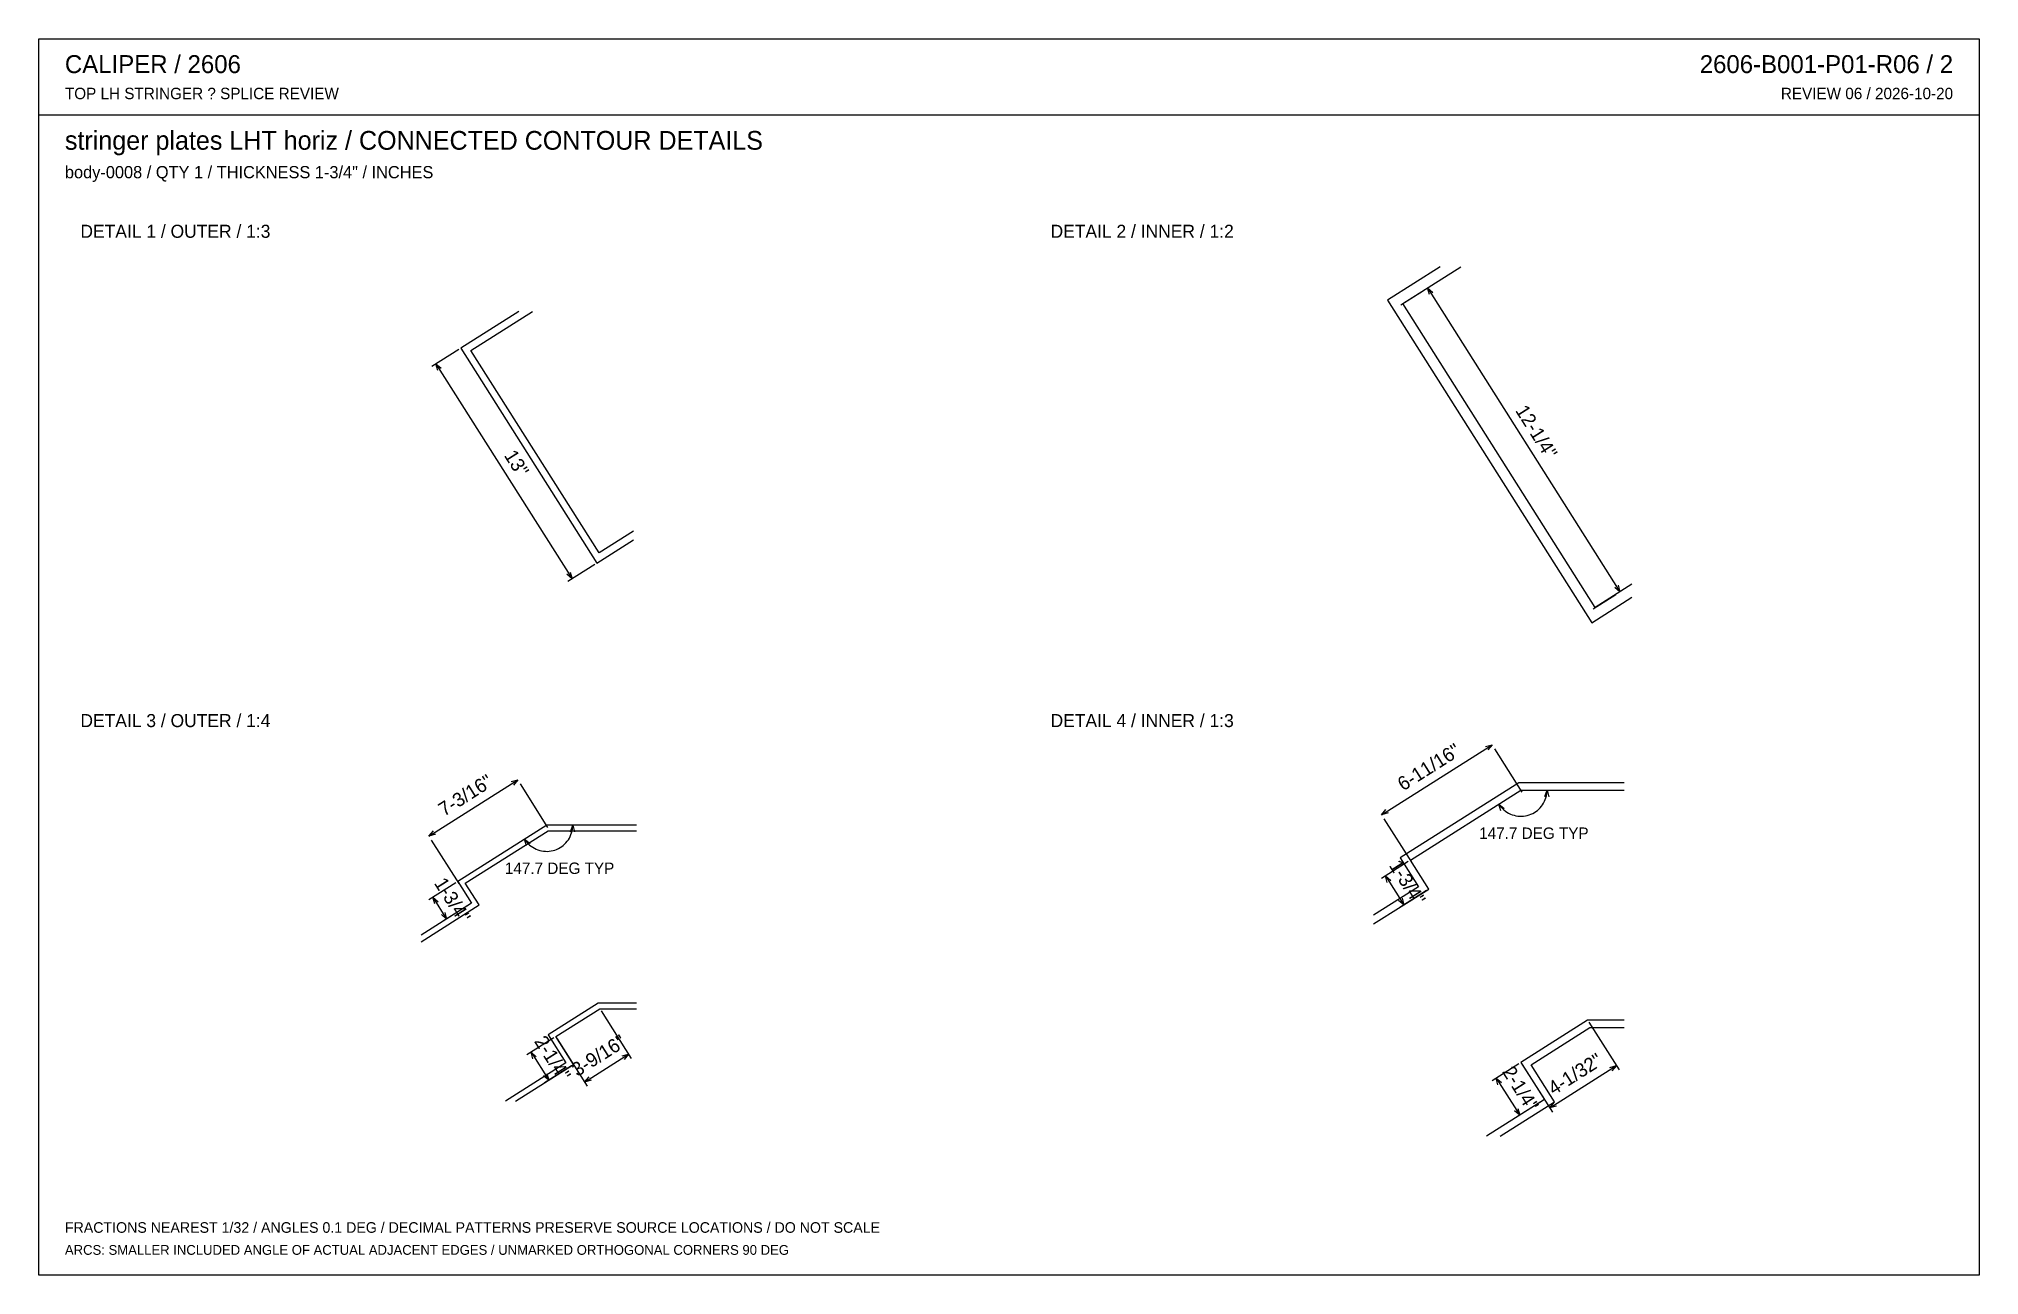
# Model space of a CAD drawing. Header units: inches. Extents: x 0.5 to 33.5, y 0.5 to 21.5.
import ezdxf
from ezdxf.enums import TextEntityAlignment as Align

# ---------------------------------------------------------------- set-up
doc = ezdxf.new("R2010")
doc.units = ezdxf.units.IN
doc.header["$MEASUREMENT"] = 0

msp = doc.modelspace()

# ---------------------------------------------------------------- linework, layer by layer
at = {"layer": 'ANNOTATION'}
for p, q in [((23.674, 16.996), (24.061, 17.241)), ((24.131, 17.285), (27.408, 12.111)), ((24.161, 17.173), (24.131, 17.285)), ((24.131, 17.285), (24.22, 17.21)), ((7.625, 16.239), (7.167, 15.949)), ((7.238, 15.994), (9.556, 12.333)), ((7.268, 15.881), (7.238, 15.994)), ((7.238, 15.994), (7.327, 15.918)), ((9.943, 12.578), (9.486, 12.288)), ((9.556, 12.333), (9.467, 12.408)), ((9.526, 12.445), (9.556, 12.333)), ((26.95, 11.821), (27.338, 12.066)), ((27.408, 12.111), (27.319, 12.186)), ((27.378, 12.223), (27.408, 12.111)), ((23.347, 8.313), (25.231, 9.506)), ((25.118, 9.476), (25.231, 9.506)), ((25.231, 9.506), (25.155, 9.418)), ((25.743, 8.697), (25.275, 9.436)), ((7.118, 7.95), (8.633, 8.909)), ((8.521, 8.879), (8.633, 8.909)), ((8.633, 8.909), (8.558, 8.82)), ((9.146, 8.099), (8.678, 8.839)), ((26.127, 8.622), (26.166, 8.732)), ((26.136, 8.572), (26.146, 8.603)), ((26.146, 8.603), (26.155, 8.634)), ((26.155, 8.634), (26.161, 8.667)), ((26.161, 8.667), (26.164, 8.699)), ((26.164, 8.699), (26.166, 8.732)), ((26.166, 8.732), (26.196, 8.62)), ((23.347, 8.313), (23.422, 8.402)), ((23.459, 8.344), (23.347, 8.313)), ((25.346, 8.494), (25.364, 8.467)), ((25.38, 8.383), (25.346, 8.494)), ((25.346, 8.494), (25.437, 8.422)), ((25.364, 8.467), (25.385, 8.442)), ((25.385, 8.442), (25.407, 8.418)), ((25.407, 8.418), (25.431, 8.395)), ((25.431, 8.395), (25.456, 8.375)), ((25.456, 8.375), (25.483, 8.356)), ((25.483, 8.356), (25.512, 8.34)), ((25.512, 8.34), (25.541, 8.326)), ((25.541, 8.326), (25.571, 8.313)), ((25.571, 8.313), (25.603, 8.304)), ((25.603, 8.304), (25.634, 8.296)), ((25.634, 8.296), (25.667, 8.291)), ((25.667, 8.291), (25.699, 8.288)), ((25.699, 8.288), (25.732, 8.288)), ((25.732, 8.288), (25.765, 8.29)), ((25.765, 8.29), (25.797, 8.294)), ((25.797, 8.294), (25.829, 8.301)), ((25.829, 8.301), (25.861, 8.31)), ((25.861, 8.31), (25.891, 8.321)), ((25.891, 8.321), (25.921, 8.335)), ((25.921, 8.335), (25.95, 8.351)), ((25.95, 8.351), (25.977, 8.368)), ((25.977, 8.368), (26.003, 8.388)), ((26.003, 8.388), (26.028, 8.41)), ((26.028, 8.41), (26.05, 8.433)), ((26.05, 8.433), (26.072, 8.458)), ((26.072, 8.458), (26.091, 8.485)), ((26.091, 8.485), (26.108, 8.513)), ((26.108, 8.513), (26.123, 8.542)), ((26.123, 8.542), (26.136, 8.572)), ((7.118, 7.95), (7.194, 8.038)), ((7.231, 7.98), (7.118, 7.95)), ((9.511, 7.916), (9.526, 7.945)), ((9.526, 7.945), (9.538, 7.975)), ((9.529, 8.025), (9.568, 8.135)), ((9.538, 7.975), (9.549, 8.006)), ((9.549, 8.006), (9.557, 8.037)), ((9.557, 8.037), (9.563, 8.069)), ((9.563, 8.069), (9.567, 8.102)), ((9.567, 8.102), (9.568, 8.135)), ((9.568, 8.135), (9.599, 8.022)), ((23.86, 7.504), (23.392, 8.243)), ((7.631, 7.14), (7.163, 7.879)), ((8.748, 7.897), (8.767, 7.87)), ((8.783, 7.786), (8.748, 7.897)), ((8.748, 7.897), (8.84, 7.825)), ((8.767, 7.87), (8.787, 7.844)), ((8.787, 7.844), (8.81, 7.82)), ((8.81, 7.82), (8.834, 7.798)), ((8.834, 7.798), (8.859, 7.778)), ((8.859, 7.778), (8.886, 7.759)), ((8.886, 7.759), (8.914, 7.743)), ((8.914, 7.743), (8.944, 7.728)), ((8.944, 7.728), (8.974, 7.716)), ((8.974, 7.716), (9.005, 7.706)), ((9.005, 7.706), (9.037, 7.699)), ((9.037, 7.699), (9.069, 7.693)), ((9.069, 7.693), (9.102, 7.691)), ((9.102, 7.691), (9.135, 7.69)), ((9.135, 7.69), (9.167, 7.692)), ((9.167, 7.692), (9.2, 7.697)), ((9.2, 7.697), (9.232, 7.703)), ((9.232, 7.703), (9.263, 7.713)), ((9.263, 7.713), (9.294, 7.724)), ((9.294, 7.724), (9.324, 7.738)), ((9.324, 7.738), (9.352, 7.753)), ((9.352, 7.753), (9.38, 7.771)), ((9.38, 7.771), (9.406, 7.791)), ((9.406, 7.791), (9.43, 7.813)), ((9.43, 7.813), (9.453, 7.836)), ((9.453, 7.836), (9.474, 7.861)), ((9.474, 7.861), (9.493, 7.888)), ((9.493, 7.888), (9.511, 7.916)), ((23.802, 7.517), (23.345, 7.227)), ((7.574, 7.153), (7.116, 6.863)), ((23.415, 7.271), (23.727, 6.779)), ((23.445, 7.159), (23.415, 7.271)), ((23.415, 7.271), (23.504, 7.196)), ((24.114, 7.024), (23.657, 6.734)), ((7.186, 6.908), (7.42, 6.538)), ((7.217, 6.795), (7.186, 6.908)), ((7.186, 6.908), (7.275, 6.832)), ((7.42, 6.538), (7.332, 6.613)), ((7.808, 6.783), (7.35, 6.494)), ((7.39, 6.651), (7.42, 6.538)), ((23.727, 6.779), (23.638, 6.854)), ((23.697, 6.891), (23.727, 6.779)), ((10.052, 4.974), (10.565, 4.165)), ((26.879, 4.78), (27.392, 3.97)), ((9.246, 4.513), (8.788, 4.223)), ((9.303, 4.5), (9.816, 3.69)), ((8.858, 4.268), (9.159, 3.792)), ((8.888, 4.155), (8.858, 4.268)), ((8.858, 4.268), (8.947, 4.192)), ((9.546, 4.038), (9.089, 3.748)), ((9.771, 3.761), (10.52, 4.235)), ((10.408, 4.205), (10.52, 4.235)), ((10.52, 4.235), (10.445, 4.146)), ((25.686, 4.074), (25.229, 3.784)), ((25.744, 4.061), (26.257, 3.251)), ((26.212, 3.322), (27.347, 4.041)), ((27.235, 4.011), (27.347, 4.041)), ((27.347, 4.041), (27.272, 3.952)), ((9.159, 3.792), (9.07, 3.868)), ((9.129, 3.905), (9.159, 3.792)), ((9.771, 3.761), (9.846, 3.849)), ((9.884, 3.791), (9.771, 3.761)), ((25.299, 3.829), (25.701, 3.195)), ((25.329, 3.716), (25.299, 3.829)), ((25.299, 3.829), (25.388, 3.753)), ((26.088, 3.44), (25.63, 3.151)), ((25.67, 3.308), (25.701, 3.195)), ((26.212, 3.322), (26.287, 3.411)), ((26.325, 3.352), (26.212, 3.322)), ((25.701, 3.195), (25.612, 3.27))]:
    msp.add_line(p, q, dxfattribs=at)
at = {"layer": 'OUTLINE'}
for p, q in [((0.472, 21.528), (33.528, 21.528)), ((0.472, 0.472), (0.472, 21.528)), ((33.528, 21.528), (33.528, 0.472)), ((0.472, 20.236), (33.528, 20.236)), ((24.345, 17.643), (23.45, 17.076)), ((23.709, 17.018), (24.696, 17.643)), ((8.647, 16.886), (7.66, 16.261)), ((7.833, 16.222), (8.881, 16.886)), ((23.45, 17.076), (26.928, 11.584)), ((26.986, 11.843), (23.709, 17.018)), ((7.66, 16.261), (9.979, 12.6)), ((10.017, 12.773), (7.833, 16.222)), ((9.979, 12.6), (10.604, 12.996)), ((10.604, 13.144), (10.017, 12.773)), ((27.611, 12.239), (26.986, 11.843)), ((26.928, 11.584), (27.611, 12.017)), ((25.685, 8.857), (23.665, 7.578)), ((23.837, 7.539), (25.721, 8.732)), ((27.482, 8.857), (25.685, 8.857)), ((25.721, 8.732), (27.482, 8.732)), ((9.124, 8.135), (7.609, 7.175)), ((7.738, 7.146), (9.151, 8.041)), ((10.655, 8.135), (9.124, 8.135)), ((9.151, 8.041), (10.655, 8.041)), ((23.665, 7.578), (23.977, 7.085)), ((24.15, 7.046), (23.837, 7.539)), ((7.609, 7.175), (7.843, 6.806)), ((7.972, 6.777), (7.738, 7.146)), ((23.977, 7.085), (23.212, 6.601)), ((23.212, 6.453), (24.15, 7.046)), ((7.843, 6.806), (6.984, 6.262)), ((6.984, 6.151), (7.972, 6.777)), ((10.003, 5.103), (9.151, 4.564)), ((9.281, 4.535), (10.03, 5.01)), ((10.655, 5.103), (10.003, 5.103)), ((10.03, 5.01), (10.655, 5.01)), ((26.857, 4.815), (25.722, 4.096)), ((25.894, 4.057), (26.893, 4.69)), ((27.482, 4.815), (26.857, 4.815)), ((26.893, 4.69), (27.482, 4.69)), ((9.151, 4.564), (9.452, 4.089)), ((9.582, 4.06), (9.281, 4.535)), ((9.452, 4.089), (8.42, 3.435)), ((8.595, 3.435), (9.582, 4.06)), ((25.722, 4.096), (26.123, 3.463)), ((26.295, 3.424), (25.894, 4.057)), ((26.123, 3.463), (25.136, 2.838)), ((25.37, 2.838), (26.295, 3.424)), ((33.528, 0.472), (0.472, 0.472))]:
    msp.add_line(p, q, dxfattribs=at)

# ---------------------------------------------------------------- texts
at = {"layer": 'ANNOTATION'}
for s, height, p in [('CALIPER / 2606', 0.30556, (0.917, 20.944)), ('TOP LH STRINGER ? SPLICE REVIEW', 0.19444, (0.917, 20.5)), ('stringer plates LHT horiz / CONNECTED CONTOUR DETAILS', 0.31944, (0.917, 19.639)), ('body-0008 / QTY 1 / THICKNESS 1-3/4" / INCHES', 0.20833, (0.917, 19.153)), ('DETAIL 1 / OUTER / 1:3', 0.22222, (1.181, 18.139)), ('DETAIL 2 / INNER / 1:2', 0.22222, (17.708, 18.139)), ('DETAIL 3 / OUTER / 1:4', 0.22222, (1.181, 9.806)), ('DETAIL 4 / INNER / 1:3', 0.22222, (17.708, 9.806)), ('FRACTIONS NEAREST 1/32 / ANGLES 0.1 DEG / DECIMAL PATTERNS PRESERVE SOURCE LOCATIONS / DO NOT SCALE', 0.18056, (0.917, 1.194)), ('ARCS: SMALLER INCLUDED ANGLE OF ACTUAL ADJACENT EDGES / UNMARKED ORTHOGONAL CORNERS 90 DEG', 0.16667, (0.917, 0.819))]:
    msp.add_text(s, height=height, dxfattribs=at).set_placement(p)
for s, height, p in [('2606-B001-P01-R06 / 2', 0.30556, (33.083, 20.944)), ('REVIEW 06 / 2026-10-20', 0.19444, (33.083, 20.5))]:
    msp.add_text(s, height=height, dxfattribs=at).set_placement(p, align=Align.RIGHT)
for s, rotation, p in [('12-1/4"', -57.6554, (25.887, 14.772)), ('13"', -57.6554, (8.514, 14.237)), ('6-11/16"', 32.3446, (24.215, 9.027)), ('7-3/16"', 32.3446, (7.802, 8.547)), ('1-3/4"', -57.6554, (23.688, 7.099)), ('1-3/4"', -57.6554, (7.421, 6.797)), ('2-1/4"', -57.6554, (9.126, 4.104)), ('3-9/16"', 32.3446, (10.072, 4.115)), ('2-1/4"', -57.6554, (25.617, 3.586)), ('4-1/32"', 32.3446, (26.705, 3.799))]:
    msp.add_text(s, height=0.2361, rotation=rotation, dxfattribs=at).set_placement(p, align=Align.CENTER)
for p in [(25.942, 7.902), (9.344, 7.305)]:
    msp.add_text('147.7 DEG TYP', height=0.19444, dxfattribs=at).set_placement(p, align=Align.CENTER)

doc.saveas('drawing.dxf')
